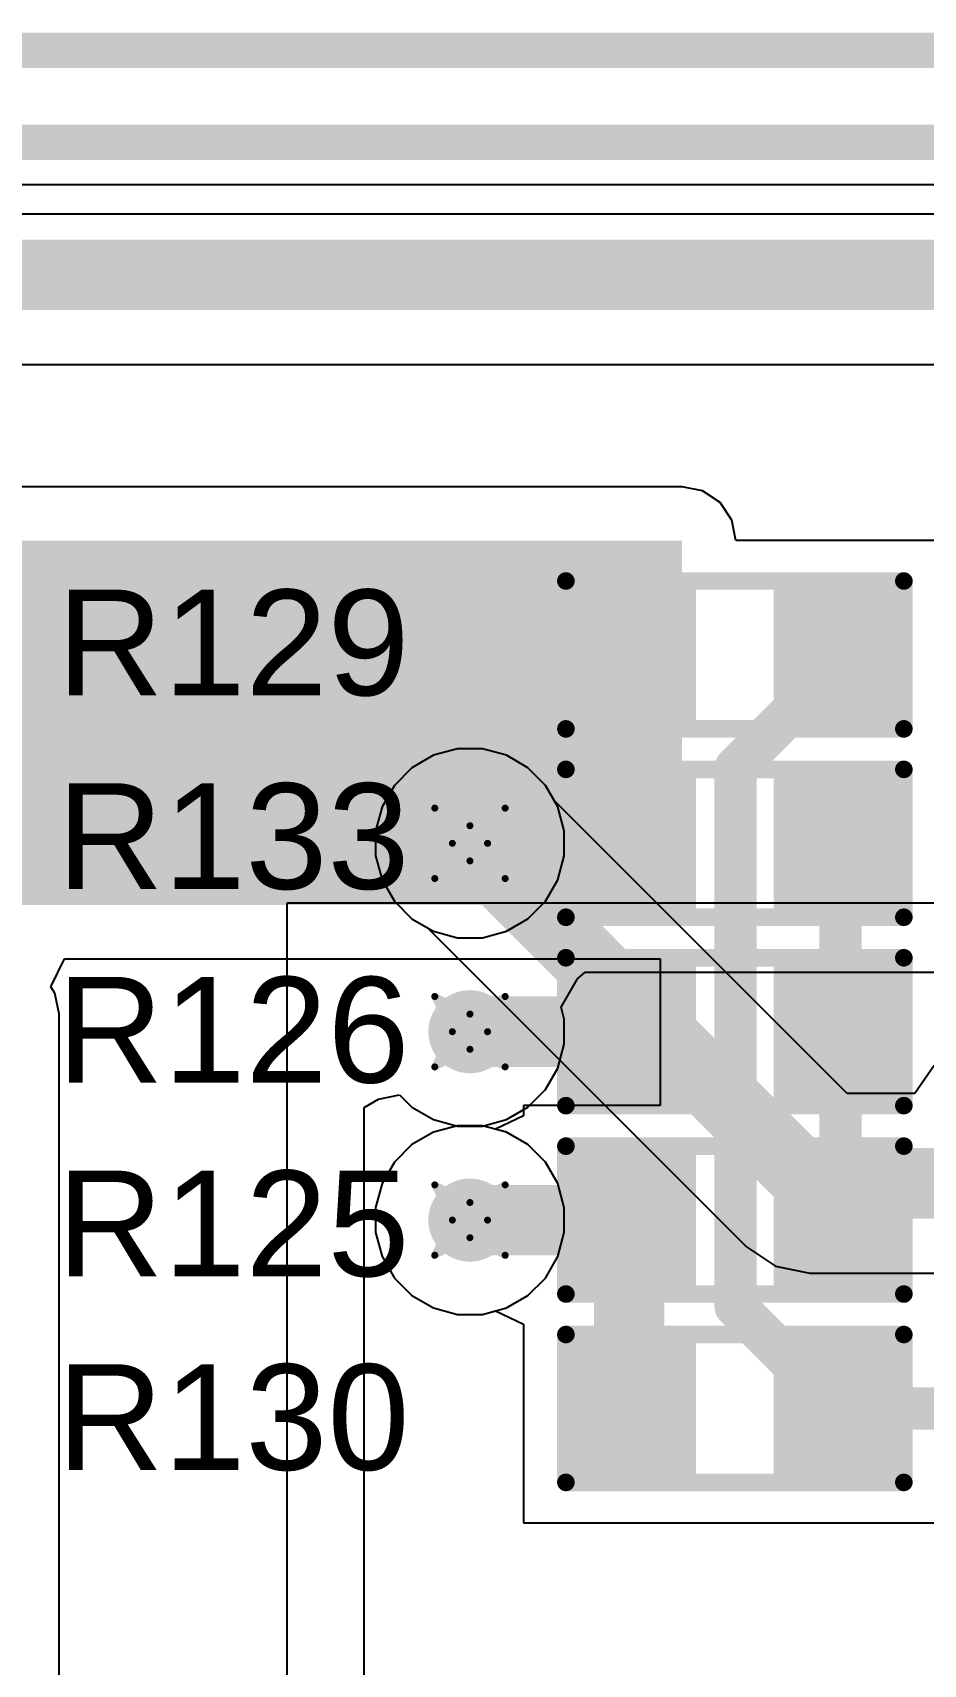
# Model space of a CAD drawing. Header units: inches. Extents: x -36 to 349, y -11 to 240.
# Drawn here: x 86.8 to 93.22, y 35.01 to 46.78 of the extents above; entities that cross this region are included whole.
import ezdxf

# ---------------------------------------------------------------- set-up
doc = ezdxf.new("R2010")
doc.units = ezdxf.units.IN
for name, color, linetype in [('Bottom Layer', 5, 'Continuous'), ('Drill Drawing', 1, 'Continuous'), ('Layer 1', 16, 'Continuous'), ('Layer 2', 76, 'Continuous'), ('Top Layer', 1, 'Continuous'), ('Top Overlay', 2, 'Continuous'), ('Top Paste', 8, 'Continuous'), ('Top Solder', 216, 'Continuous'), ('Via Holes', 16, 'Continuous')]:
    doc.layers.add(name, color=color, linetype=linetype)
doc.styles.add('Arial', font='', dxfattribs={"height": 0.2})
doc.styles.get('Arial').set_extended_font_data('Arial')

# ---------------------------------------------------------------- blocks, each defined once
blk = doc.blocks.new('R___0603_24')
at = {"layer": 'Top Layer'}
for points in [[(-0.381, 0.4445), (-0.381, -0.4445), (-1.143, -0.4445), (-1.143, 0.4445)], [(1.143, 0.4445), (1.143, -0.4445), (0.381, -0.4445), (0.381, 0.4445)]]:
    blk.add_hatch(color=1, dxfattribs=at).paths.add_polyline_path(points)
at = {"layer": 'Top Paste'}
for points in [[(-0.381, 0.4445), (-0.381, -0.4445), (-1.143, -0.4445), (-1.143, 0.4445)], [(1.143, 0.4445), (1.143, -0.4445), (0.381, -0.4445), (0.381, 0.4445)]]:
    blk.add_hatch(color=8, dxfattribs=at).paths.add_polyline_path(points)
at = {"layer": 'Top Solder'}
for points in [[(-0.2794, 0.5461), (-0.2794, -0.5461), (-1.2446, -0.5461), (-1.2446, 0.5461)], [(1.2446, 0.5461), (1.2446, -0.5461), (0.2794, -0.5461), (0.2794, 0.5461)]]:
    blk.add_hatch(color=216, dxfattribs=at).paths.add_polyline_path(points)
at = {"layer": 'Top Overlay'}
for points in [[(1.2192, 0.5334, 0.127, 0.127, 0), (-1.2192, 0.5334, 0.127, 0.127, 0)], [(-1.2192, 0.5334, 0.127, 0.127, 0), (-1.2192, -0.5334, 0.127, 0.127, 0)], [(1.2192, 0.5334, 0.127, 0.127, 0), (1.2192, -0.5334, 0.127, 0.127, 0)], [(1.2192, -0.5334, 0.127, 0.127, 0), (-1.2192, -0.5334, 0.127, 0.127, 0)]]:
    blk.add_lwpolyline(points, format="xyseb", dxfattribs=at)
for points in [[(-1.25095, 0.5334, 0.0635, 0.0635, 1), (-1.18745, 0.5334, 0.0635, 0.0635, 1)], [(-1.25095, 0.5334, 0.0635, 0.0635, 1), (-1.18745, 0.5334, 0.0635, 0.0635, 1)], [(1.18745, 0.5334, 0.0635, 0.0635, 1), (1.25095, 0.5334, 0.0635, 0.0635, 1)], [(1.18745, 0.5334, 0.0635, 0.0635, 1), (1.25095, 0.5334, 0.0635, 0.0635, 1)], [(-1.25095, -0.5334, 0.0635, 0.0635, 1), (-1.18745, -0.5334, 0.0635, 0.0635, 1)], [(-1.25095, -0.5334, 0.0635, 0.0635, 1), (-1.18745, -0.5334, 0.0635, 0.0635, 1)], [(1.18745, -0.5334, 0.0635, 0.0635, 1), (1.25095, -0.5334, 0.0635, 0.0635, 1)], [(1.18745, -0.5334, 0.0635, 0.0635, 1), (1.25095, -0.5334, 0.0635, 0.0635, 1)]]:
    blk.add_lwpolyline(points, format="xyseb", close=True, dxfattribs=at)
blk = doc.blocks.new('R___0603_25')
at = {"layer": 'Top Layer'}
for points in [[(-0.381, 0.4445), (-0.381, -0.4445), (-1.143, -0.4445), (-1.143, 0.4445)], [(1.143, 0.4445), (1.143, -0.4445), (0.381, -0.4445), (0.381, 0.4445)]]:
    blk.add_hatch(color=1, dxfattribs=at).paths.add_polyline_path(points)
at = {"layer": 'Top Paste'}
for points in [[(-0.381, 0.4445), (-0.381, -0.4445), (-1.143, -0.4445), (-1.143, 0.4445)], [(1.143, 0.4445), (1.143, -0.4445), (0.381, -0.4445), (0.381, 0.4445)]]:
    blk.add_hatch(color=8, dxfattribs=at).paths.add_polyline_path(points)
at = {"layer": 'Top Solder'}
for points in [[(-0.2794, 0.5461), (-0.2794, -0.5461), (-1.2446, -0.5461), (-1.2446, 0.5461)], [(1.2446, 0.5461), (1.2446, -0.5461), (0.2794, -0.5461), (0.2794, 0.5461)]]:
    blk.add_hatch(color=216, dxfattribs=at).paths.add_polyline_path(points)
at = {"layer": 'Top Overlay'}
for points in [[(-1.2192, 0.5334, 0.127, 0.127, 0), (1.2192, 0.5334, 0.127, 0.127, 0)], [(-1.2192, -0.5334, 0.127, 0.127, 0), (-1.2192, 0.5334, 0.127, 0.127, 0)], [(1.2192, -0.5334, 0.127, 0.127, 0), (1.2192, 0.5334, 0.127, 0.127, 0)], [(-1.2192, -0.5334, 0.127, 0.127, 0), (1.2192, -0.5334, 0.127, 0.127, 0)]]:
    blk.add_lwpolyline(points, format="xyseb", dxfattribs=at)
for points in [[(-1.25095, 0.5334, 0.0635, 0.0635, 1), (-1.18745, 0.5334, 0.0635, 0.0635, 1)], [(-1.25095, 0.5334, 0.0635, 0.0635, 1), (-1.18745, 0.5334, 0.0635, 0.0635, 1)], [(1.18745, 0.5334, 0.0635, 0.0635, 1), (1.25095, 0.5334, 0.0635, 0.0635, 1)], [(1.18745, 0.5334, 0.0635, 0.0635, 1), (1.25095, 0.5334, 0.0635, 0.0635, 1)], [(-1.25095, -0.5334, 0.0635, 0.0635, 1), (-1.18745, -0.5334, 0.0635, 0.0635, 1)], [(-1.25095, -0.5334, 0.0635, 0.0635, 1), (-1.18745, -0.5334, 0.0635, 0.0635, 1)], [(1.18745, -0.5334, 0.0635, 0.0635, 1), (1.25095, -0.5334, 0.0635, 0.0635, 1)], [(1.18745, -0.5334, 0.0635, 0.0635, 1), (1.25095, -0.5334, 0.0635, 0.0635, 1)]]:
    blk.add_lwpolyline(points, format="xyseb", close=True, dxfattribs=at)
blk = doc.blocks.new('R___0603_26')
at = {"layer": 'Top Layer'}
for points in [[(-0.381, 0.4445), (-0.381, -0.4445), (-1.143, -0.4445), (-1.143, 0.4445)], [(1.143, 0.4445), (1.143, -0.4445), (0.381, -0.4445), (0.381, 0.4445)]]:
    blk.add_hatch(color=1, dxfattribs=at).paths.add_polyline_path(points)
at = {"layer": 'Top Paste'}
for points in [[(-0.381, 0.4445), (-0.381, -0.4445), (-1.143, -0.4445), (-1.143, 0.4445)], [(1.143, 0.4445), (1.143, -0.4445), (0.381, -0.4445), (0.381, 0.4445)]]:
    blk.add_hatch(color=8, dxfattribs=at).paths.add_polyline_path(points)
at = {"layer": 'Top Solder'}
for points in [[(-0.2794, 0.5461), (-0.2794, -0.5461), (-1.2446, -0.5461), (-1.2446, 0.5461)], [(1.2446, 0.5461), (1.2446, -0.5461), (0.2794, -0.5461), (0.2794, 0.5461)]]:
    blk.add_hatch(color=216, dxfattribs=at).paths.add_polyline_path(points)
at = {"layer": 'Top Overlay'}
for points in [[(-1.2192, 0.5334, 0.127, 0.127, 0), (1.2192, 0.5334, 0.127, 0.127, 0)], [(-1.2192, -0.5334, 0.127, 0.127, 0), (-1.2192, 0.5334, 0.127, 0.127, 0)], [(1.2192, -0.5334, 0.127, 0.127, 0), (1.2192, 0.5334, 0.127, 0.127, 0)], [(-1.2192, -0.5334, 0.127, 0.127, 0), (1.2192, -0.5334, 0.127, 0.127, 0)]]:
    blk.add_lwpolyline(points, format="xyseb", dxfattribs=at)
for points in [[(-1.25095, 0.5334, 0.0635, 0.0635, 1), (-1.18745, 0.5334, 0.0635, 0.0635, 1)], [(-1.25095, 0.5334, 0.0635, 0.0635, 1), (-1.18745, 0.5334, 0.0635, 0.0635, 1)], [(1.18745, 0.5334, 0.0635, 0.0635, 1), (1.25095, 0.5334, 0.0635, 0.0635, 1)], [(1.18745, 0.5334, 0.0635, 0.0635, 1), (1.25095, 0.5334, 0.0635, 0.0635, 1)], [(-1.25095, -0.5334, 0.0635, 0.0635, 1), (-1.18745, -0.5334, 0.0635, 0.0635, 1)], [(-1.25095, -0.5334, 0.0635, 0.0635, 1), (-1.18745, -0.5334, 0.0635, 0.0635, 1)], [(1.18745, -0.5334, 0.0635, 0.0635, 1), (1.25095, -0.5334, 0.0635, 0.0635, 1)], [(1.18745, -0.5334, 0.0635, 0.0635, 1), (1.25095, -0.5334, 0.0635, 0.0635, 1)]]:
    blk.add_lwpolyline(points, format="xyseb", close=True, dxfattribs=at)
blk = doc.blocks.new('R___0603_29')
at = {"layer": 'Top Layer'}
for points in [[(-0.381, 0.4445), (-0.381, -0.4445), (-1.143, -0.4445), (-1.143, 0.4445)], [(1.143, 0.4445), (1.143, -0.4445), (0.381, -0.4445), (0.381, 0.4445)]]:
    blk.add_hatch(color=1, dxfattribs=at).paths.add_polyline_path(points)
at = {"layer": 'Top Paste'}
for points in [[(-0.381, 0.4445), (-0.381, -0.4445), (-1.143, -0.4445), (-1.143, 0.4445)], [(1.143, 0.4445), (1.143, -0.4445), (0.381, -0.4445), (0.381, 0.4445)]]:
    blk.add_hatch(color=8, dxfattribs=at).paths.add_polyline_path(points)
at = {"layer": 'Top Solder'}
for points in [[(-0.2794, 0.5461), (-0.2794, -0.5461), (-1.2446, -0.5461), (-1.2446, 0.5461)], [(1.2446, 0.5461), (1.2446, -0.5461), (0.2794, -0.5461), (0.2794, 0.5461)]]:
    blk.add_hatch(color=216, dxfattribs=at).paths.add_polyline_path(points)
at = {"layer": 'Top Overlay'}
for points in [[(-1.2192, 0.5334, 0.127, 0.127, 0), (1.2192, 0.5334, 0.127, 0.127, 0)], [(-1.2192, -0.5334, 0.127, 0.127, 0), (-1.2192, 0.5334, 0.127, 0.127, 0)], [(1.2192, -0.5334, 0.127, 0.127, 0), (1.2192, 0.5334, 0.127, 0.127, 0)], [(-1.2192, -0.5334, 0.127, 0.127, 0), (1.2192, -0.5334, 0.127, 0.127, 0)]]:
    blk.add_lwpolyline(points, format="xyseb", dxfattribs=at)
for points in [[(-1.25095, 0.5334, 0.0635, 0.0635, 1), (-1.18745, 0.5334, 0.0635, 0.0635, 1)], [(-1.25095, 0.5334, 0.0635, 0.0635, 1), (-1.18745, 0.5334, 0.0635, 0.0635, 1)], [(1.18745, 0.5334, 0.0635, 0.0635, 1), (1.25095, 0.5334, 0.0635, 0.0635, 1)], [(1.18745, 0.5334, 0.0635, 0.0635, 1), (1.25095, 0.5334, 0.0635, 0.0635, 1)], [(-1.25095, -0.5334, 0.0635, 0.0635, 1), (-1.18745, -0.5334, 0.0635, 0.0635, 1)], [(-1.25095, -0.5334, 0.0635, 0.0635, 1), (-1.18745, -0.5334, 0.0635, 0.0635, 1)], [(1.18745, -0.5334, 0.0635, 0.0635, 1), (1.25095, -0.5334, 0.0635, 0.0635, 1)], [(1.18745, -0.5334, 0.0635, 0.0635, 1), (1.25095, -0.5334, 0.0635, 0.0635, 1)]]:
    blk.add_lwpolyline(points, format="xyseb", close=True, dxfattribs=at)
blk = doc.blocks.new('R___0603_30')
at = {"layer": 'Top Layer'}
for points in [[(-0.381, 0.4445), (-0.381, -0.4445), (-1.143, -0.4445), (-1.143, 0.4445)], [(1.143, 0.4445), (1.143, -0.4445), (0.381, -0.4445), (0.381, 0.4445)]]:
    blk.add_hatch(color=1, dxfattribs=at).paths.add_polyline_path(points)
at = {"layer": 'Top Paste'}
for points in [[(-0.381, 0.4445), (-0.381, -0.4445), (-1.143, -0.4445), (-1.143, 0.4445)], [(1.143, 0.4445), (1.143, -0.4445), (0.381, -0.4445), (0.381, 0.4445)]]:
    blk.add_hatch(color=8, dxfattribs=at).paths.add_polyline_path(points)
at = {"layer": 'Top Solder'}
for points in [[(-0.2794, 0.5461), (-0.2794, -0.5461), (-1.2446, -0.5461), (-1.2446, 0.5461)], [(1.2446, 0.5461), (1.2446, -0.5461), (0.2794, -0.5461), (0.2794, 0.5461)]]:
    blk.add_hatch(color=216, dxfattribs=at).paths.add_polyline_path(points)
at = {"layer": 'Top Overlay'}
for points in [[(1.2192, 0.5334, 0.127, 0.127, 0), (-1.2192, 0.5334, 0.127, 0.127, 0)], [(-1.2192, 0.5334, 0.127, 0.127, 0), (-1.2192, -0.5334, 0.127, 0.127, 0)], [(1.2192, 0.5334, 0.127, 0.127, 0), (1.2192, -0.5334, 0.127, 0.127, 0)], [(1.2192, -0.5334, 0.127, 0.127, 0), (-1.2192, -0.5334, 0.127, 0.127, 0)]]:
    blk.add_lwpolyline(points, format="xyseb", dxfattribs=at)
for points in [[(-1.25095, 0.5334, 0.0635, 0.0635, 1), (-1.18745, 0.5334, 0.0635, 0.0635, 1)], [(-1.25095, 0.5334, 0.0635, 0.0635, 1), (-1.18745, 0.5334, 0.0635, 0.0635, 1)], [(1.18745, 0.5334, 0.0635, 0.0635, 1), (1.25095, 0.5334, 0.0635, 0.0635, 1)], [(1.18745, 0.5334, 0.0635, 0.0635, 1), (1.25095, 0.5334, 0.0635, 0.0635, 1)], [(-1.25095, -0.5334, 0.0635, 0.0635, 1), (-1.18745, -0.5334, 0.0635, 0.0635, 1)], [(-1.25095, -0.5334, 0.0635, 0.0635, 1), (-1.18745, -0.5334, 0.0635, 0.0635, 1)], [(1.18745, -0.5334, 0.0635, 0.0635, 1), (1.25095, -0.5334, 0.0635, 0.0635, 1)], [(1.18745, -0.5334, 0.0635, 0.0635, 1), (1.25095, -0.5334, 0.0635, 0.0635, 1)]]:
    blk.add_lwpolyline(points, format="xyseb", close=True, dxfattribs=at)

msp = doc.modelspace()

# ---------------------------------------------------------------- hatches: boundary and pattern name
at = {"layer": 'Bottom Layer'}
h = msp.add_hatch(color=5, dxfattribs=at)
edge = h.paths.add_edge_path()
edge.add_arc((89.95, 40.932), 0.3, 0, 360)
h = msp.add_hatch(color=5, dxfattribs=at)
edge = h.paths.add_edge_path()
edge.add_arc((89.95, 39.573), 0.3, 0, 360)
h = msp.add_hatch(color=5, dxfattribs=at)
edge = h.paths.add_edge_path()
edge.add_arc((89.95, 38.214), 0.3, 0, 360)
at = {"layer": 'Layer 1'}
h = msp.add_hatch(color=16, dxfattribs=at)
edge = h.paths.add_edge_path()
edge.add_arc((89.95, 40.932), 0.3, 0, 360)
h = msp.add_hatch(color=16, dxfattribs=at)
edge = h.paths.add_edge_path()
edge.add_arc((89.95, 39.573), 0.3, 0, 360)
h = msp.add_hatch(color=16, dxfattribs=at)
edge = h.paths.add_edge_path()
edge.add_arc((89.95, 38.214), 0.3, 0, 360)
at = {"layer": 'Layer 2'}
h = msp.add_hatch(color=76, dxfattribs=at)
edge = h.paths.add_edge_path()
edge.add_arc((89.95, 40.932), 0.3, 0, 360)
h = msp.add_hatch(color=76, dxfattribs=at)
edge = h.paths.add_edge_path()
edge.add_arc((89.95, 39.573), 0.3, 0, 360)
h = msp.add_hatch(color=76, dxfattribs=at)
edge = h.paths.add_edge_path()
edge.add_arc((89.95, 38.214), 0.3, 0, 360)
at = {"layer": 'Top Layer'}
msp.add_hatch(color=1, dxfattribs=at).paths.add_polyline_path([(72.602, 40.488), (91.481, 40.488), (91.481, 43.116), (72.602, 43.116)])
h = msp.add_hatch(color=1, dxfattribs=at)
edge = h.paths.add_edge_path()
edge.add_arc((89.95, 40.932), 0.3, 0, 360)
h = msp.add_hatch(color=1, dxfattribs=at)
edge = h.paths.add_edge_path()
edge.add_arc((89.95, 39.573), 0.3, 0, 360)
h = msp.add_hatch(color=1, dxfattribs=at)
edge = h.paths.add_edge_path()
edge.add_arc((89.95, 38.214), 0.3, 0, 360)
at = {"layer": 'Via Holes'}
h = msp.add_hatch(color=7, dxfattribs=at)
edge = h.paths.add_edge_path()
edge.add_arc((89.95, 40.932), 0.15, 0, 360)
h = msp.add_hatch(color=7, dxfattribs=at)
edge = h.paths.add_edge_path()
edge.add_arc((89.95, 39.573), 0.15, 0, 360)
h = msp.add_hatch(color=7, dxfattribs=at)
edge = h.paths.add_edge_path()
edge.add_arc((89.95, 38.214), 0.15, 0, 360)

# ---------------------------------------------------------------- linework, layer by layer
at = {"layer": 'Bottom Layer'}
for p, q in [((61.431, 45.472), (96.561, 45.472)), ((89.688, 41.567), (89.532, 41.477)), ((89.861, 41.613), (89.688, 41.567)), ((90.04, 41.613), (89.861, 41.613)), ((90.213, 41.567), (90.04, 41.613)), ((90.369, 41.477), (90.213, 41.567)), ((89.532, 41.477), (89.405, 41.35)), ((90.495, 41.35), (90.369, 41.477)), ((89.405, 41.35), (89.316, 41.195)), ((90.56, 41.238), (90.495, 41.35)), ((92.671, 39.127), (90.56, 41.238)), ((89.316, 41.195), (89.269, 41.022)), ((89.269, 41.022), (89.269, 40.842)), ((89.269, 40.842), (89.316, 40.669)), ((89.316, 40.669), (89.405, 40.514)), ((89.405, 40.514), (89.532, 40.387)), ((89.532, 40.387), (89.645, 40.322)), ((89.645, 40.322), (91.945, 38.021)), ((93.299, 39.33), (93.161, 39.127)), ((93.161, 39.127), (92.671, 39.127)), ((89.688, 38.849), (89.532, 38.759)), ((89.861, 38.895), (89.688, 38.849)), ((90.04, 38.895), (89.861, 38.895)), ((90.213, 38.849), (90.04, 38.895)), ((90.369, 38.759), (90.213, 38.849)), ((89.532, 38.759), (89.405, 38.632)), ((90.495, 38.632), (90.369, 38.759)), ((89.405, 38.632), (89.316, 38.477)), ((90.585, 38.477), (90.495, 38.632)), ((89.316, 38.477), (89.269, 38.304)), ((90.631, 38.304), (90.585, 38.477)), ((89.269, 38.304), (89.269, 38.125)), ((90.631, 38.125), (90.631, 38.304)), ((89.269, 38.125), (89.316, 37.951)), ((90.585, 37.951), (90.631, 38.125)), ((89.316, 37.951), (89.405, 37.796)), ((90.495, 37.796), (90.585, 37.951)), ((91.945, 38.021), (92.156, 37.881)), ((89.405, 37.796), (89.532, 37.669)), ((90.369, 37.669), (90.495, 37.796)), ((92.156, 37.881), (92.403, 37.832)), ((92.403, 37.832), (97.99, 37.832)), ((89.532, 37.669), (89.688, 37.58)), ((90.213, 37.58), (90.369, 37.669)), ((89.688, 37.58), (89.861, 37.533)), ((90.04, 37.533), (90.213, 37.58)), ((89.861, 37.533), (90.04, 37.533))]:
    msp.add_line(p, q, dxfattribs=at)
for points in [[(33.121, 46.653, 0.254, 0.254, 0), (153.177, 46.653, 0.254, 0.254, 0)], [(32.81, 45.989, 0.254, 0.254, 0), (152.717, 45.989, 0.254, 0.254, 0)], [(89.95, 40.932, 0.508, 0.508, 0), (92.403, 38.479, 0.508, 0.508, 0)], [(92.403, 38.479, 0.508, 0.508, 0), (98.205, 38.479, 0.508, 0.508, 0)]]:
    msp.add_lwpolyline(points, format="xyseb", dxfattribs=at)
for points in [[(89.823, 40.932, 0.254, 0.254, 1), (90.077, 40.932, 0.254, 0.254, 1)], [(92.276, 38.479, 0.254, 0.254, 1), (92.53, 38.479, 0.254, 0.254, 1)], [(92.276, 38.479, 0.254, 0.254, 1), (92.53, 38.479, 0.254, 0.254, 1)]]:
    msp.add_lwpolyline(points, format="xyseb", close=True, dxfattribs=at)
at = {"layer": 'Drill Drawing'}
for points in [[(89.696, 41.186, 0.0508, 0.0508, 0), (89.95, 41.059, 0.0508, 0.0508, 0)], [(89.696, 41.186, 0.0508, 0.0508, 0), (89.823, 40.932, 0.0508, 0.0508, 0)], [(89.95, 41.059, 0.0508, 0.0508, 0), (90.204, 41.186, 0.0508, 0.0508, 0)], [(90.077, 40.932, 0.0508, 0.0508, 0), (90.204, 41.186, 0.0508, 0.0508, 0)], [(89.696, 40.678, 0.0508, 0.0508, 0), (89.823, 40.932, 0.0508, 0.0508, 0)], [(90.077, 40.932, 0.0508, 0.0508, 0), (90.204, 40.678, 0.0508, 0.0508, 0)], [(89.696, 40.678, 0.0508, 0.0508, 0), (89.95, 40.805, 0.0508, 0.0508, 0)], [(89.95, 40.805, 0.0508, 0.0508, 0), (90.204, 40.678, 0.0508, 0.0508, 0)], [(89.696, 39.827, 0.0508, 0.0508, 0), (89.95, 39.7, 0.0508, 0.0508, 0)], [(89.696, 39.827, 0.0508, 0.0508, 0), (89.823, 39.573, 0.0508, 0.0508, 0)], [(89.95, 39.7, 0.0508, 0.0508, 0), (90.204, 39.827, 0.0508, 0.0508, 0)], [(90.077, 39.573, 0.0508, 0.0508, 0), (90.204, 39.827, 0.0508, 0.0508, 0)], [(89.696, 39.319, 0.0508, 0.0508, 0), (89.823, 39.573, 0.0508, 0.0508, 0)], [(90.077, 39.573, 0.0508, 0.0508, 0), (90.204, 39.319, 0.0508, 0.0508, 0)], [(89.696, 39.319, 0.0508, 0.0508, 0), (89.95, 39.446, 0.0508, 0.0508, 0)], [(89.95, 39.446, 0.0508, 0.0508, 0), (90.204, 39.319, 0.0508, 0.0508, 0)], [(89.696, 38.468, 0.0508, 0.0508, 0), (89.95, 38.341, 0.0508, 0.0508, 0)], [(89.696, 38.468, 0.0508, 0.0508, 0), (89.823, 38.214, 0.0508, 0.0508, 0)], [(89.95, 38.341, 0.0508, 0.0508, 0), (90.204, 38.468, 0.0508, 0.0508, 0)], [(90.077, 38.214, 0.0508, 0.0508, 0), (90.204, 38.468, 0.0508, 0.0508, 0)], [(89.696, 37.96, 0.0508, 0.0508, 0), (89.823, 38.214, 0.0508, 0.0508, 0)], [(90.077, 38.214, 0.0508, 0.0508, 0), (90.204, 37.96, 0.0508, 0.0508, 0)], [(89.696, 37.96, 0.0508, 0.0508, 0), (89.95, 38.087, 0.0508, 0.0508, 0)], [(89.95, 38.087, 0.0508, 0.0508, 0), (90.204, 37.96, 0.0508, 0.0508, 0)]]:
    msp.add_lwpolyline(points, format="xyseb", dxfattribs=at)
for points in [[(89.684, 41.186, 0.0254, 0.0254, 1), (89.709, 41.186, 0.0254, 0.0254, 1)], [(89.684, 41.186, 0.0254, 0.0254, 1), (89.709, 41.186, 0.0254, 0.0254, 1)], [(90.192, 41.186, 0.0254, 0.0254, 1), (90.217, 41.186, 0.0254, 0.0254, 1)], [(90.192, 41.186, 0.0254, 0.0254, 1), (90.217, 41.186, 0.0254, 0.0254, 1)], [(89.938, 41.059, 0.0254, 0.0254, 1), (89.963, 41.059, 0.0254, 0.0254, 1)], [(89.938, 41.059, 0.0254, 0.0254, 1), (89.963, 41.059, 0.0254, 0.0254, 1)], [(89.811, 40.932, 0.0254, 0.0254, 1), (89.836, 40.932, 0.0254, 0.0254, 1)], [(89.811, 40.932, 0.0254, 0.0254, 1), (89.836, 40.932, 0.0254, 0.0254, 1)], [(90.065, 40.932, 0.0254, 0.0254, 1), (90.09, 40.932, 0.0254, 0.0254, 1)], [(90.065, 40.932, 0.0254, 0.0254, 1), (90.09, 40.932, 0.0254, 0.0254, 1)], [(89.938, 40.805, 0.0254, 0.0254, 1), (89.963, 40.805, 0.0254, 0.0254, 1)], [(89.938, 40.805, 0.0254, 0.0254, 1), (89.963, 40.805, 0.0254, 0.0254, 1)], [(89.684, 40.678, 0.0254, 0.0254, 1), (89.709, 40.678, 0.0254, 0.0254, 1)], [(89.684, 40.678, 0.0254, 0.0254, 1), (89.709, 40.678, 0.0254, 0.0254, 1)], [(90.192, 40.678, 0.0254, 0.0254, 1), (90.217, 40.678, 0.0254, 0.0254, 1)], [(90.192, 40.678, 0.0254, 0.0254, 1), (90.217, 40.678, 0.0254, 0.0254, 1)], [(89.684, 39.827, 0.0254, 0.0254, 1), (89.709, 39.827, 0.0254, 0.0254, 1)], [(89.684, 39.827, 0.0254, 0.0254, 1), (89.709, 39.827, 0.0254, 0.0254, 1)], [(90.192, 39.827, 0.0254, 0.0254, 1), (90.217, 39.827, 0.0254, 0.0254, 1)], [(90.192, 39.827, 0.0254, 0.0254, 1), (90.217, 39.827, 0.0254, 0.0254, 1)], [(89.938, 39.7, 0.0254, 0.0254, 1), (89.963, 39.7, 0.0254, 0.0254, 1)], [(89.938, 39.7, 0.0254, 0.0254, 1), (89.963, 39.7, 0.0254, 0.0254, 1)], [(89.811, 39.573, 0.0254, 0.0254, 1), (89.836, 39.573, 0.0254, 0.0254, 1)], [(89.811, 39.573, 0.0254, 0.0254, 1), (89.836, 39.573, 0.0254, 0.0254, 1)], [(90.065, 39.573, 0.0254, 0.0254, 1), (90.09, 39.573, 0.0254, 0.0254, 1)], [(90.065, 39.573, 0.0254, 0.0254, 1), (90.09, 39.573, 0.0254, 0.0254, 1)], [(89.938, 39.446, 0.0254, 0.0254, 1), (89.963, 39.446, 0.0254, 0.0254, 1)], [(89.938, 39.446, 0.0254, 0.0254, 1), (89.963, 39.446, 0.0254, 0.0254, 1)], [(89.684, 39.319, 0.0254, 0.0254, 1), (89.709, 39.319, 0.0254, 0.0254, 1)], [(89.684, 39.319, 0.0254, 0.0254, 1), (89.709, 39.319, 0.0254, 0.0254, 1)], [(90.192, 39.319, 0.0254, 0.0254, 1), (90.217, 39.319, 0.0254, 0.0254, 1)], [(90.192, 39.319, 0.0254, 0.0254, 1), (90.217, 39.319, 0.0254, 0.0254, 1)], [(89.684, 38.468, 0.0254, 0.0254, 1), (89.709, 38.468, 0.0254, 0.0254, 1)], [(89.684, 38.468, 0.0254, 0.0254, 1), (89.709, 38.468, 0.0254, 0.0254, 1)], [(90.192, 38.468, 0.0254, 0.0254, 1), (90.217, 38.468, 0.0254, 0.0254, 1)], [(90.192, 38.468, 0.0254, 0.0254, 1), (90.217, 38.468, 0.0254, 0.0254, 1)], [(89.938, 38.341, 0.0254, 0.0254, 1), (89.963, 38.341, 0.0254, 0.0254, 1)], [(89.938, 38.341, 0.0254, 0.0254, 1), (89.963, 38.341, 0.0254, 0.0254, 1)], [(89.811, 38.214, 0.0254, 0.0254, 1), (89.836, 38.214, 0.0254, 0.0254, 1)], [(89.811, 38.214, 0.0254, 0.0254, 1), (89.836, 38.214, 0.0254, 0.0254, 1)], [(90.065, 38.214, 0.0254, 0.0254, 1), (90.09, 38.214, 0.0254, 0.0254, 1)], [(90.065, 38.214, 0.0254, 0.0254, 1), (90.09, 38.214, 0.0254, 0.0254, 1)], [(89.938, 38.087, 0.0254, 0.0254, 1), (89.963, 38.087, 0.0254, 0.0254, 1)], [(89.938, 38.087, 0.0254, 0.0254, 1), (89.963, 38.087, 0.0254, 0.0254, 1)], [(89.684, 37.96, 0.0254, 0.0254, 1), (89.709, 37.96, 0.0254, 0.0254, 1)], [(89.684, 37.96, 0.0254, 0.0254, 1), (89.709, 37.96, 0.0254, 0.0254, 1)], [(90.192, 37.96, 0.0254, 0.0254, 1), (90.217, 37.96, 0.0254, 0.0254, 1)], [(90.192, 37.96, 0.0254, 0.0254, 1), (90.217, 37.96, 0.0254, 0.0254, 1)]]:
    msp.add_lwpolyline(points, format="xyseb", close=True, dxfattribs=at)
at = {"layer": 'Layer 1'}
for p, q in [((89.688, 41.567), (89.532, 41.477)), ((89.861, 41.613), (89.688, 41.567)), ((90.04, 41.613), (89.861, 41.613)), ((90.213, 41.567), (90.04, 41.613)), ((90.369, 41.477), (90.213, 41.567)), ((89.532, 41.477), (89.405, 41.35)), ((90.495, 41.35), (90.369, 41.477)), ((89.405, 41.35), (89.316, 41.195)), ((90.585, 41.195), (90.495, 41.35)), ((89.316, 41.195), (89.269, 41.022)), ((90.631, 41.022), (90.585, 41.195)), ((89.269, 41.022), (89.269, 40.842)), ((90.631, 40.842), (90.631, 41.022)), ((89.269, 40.842), (89.316, 40.669)), ((90.585, 40.669), (90.631, 40.842)), ((89.316, 40.669), (89.405, 40.514)), ((90.495, 40.514), (90.585, 40.669)), ((89.405, 40.514), (89.532, 40.387)), ((90.369, 40.387), (90.495, 40.514)), ((89.532, 40.387), (89.688, 40.298)), ((90.213, 40.298), (90.369, 40.387)), ((89.688, 40.298), (89.861, 40.251)), ((90.04, 40.251), (90.213, 40.298)), ((89.861, 40.251), (90.04, 40.251)), ((89.688, 38.849), (89.532, 38.759)), ((89.861, 38.895), (89.688, 38.849)), ((90.04, 38.895), (89.861, 38.895)), ((90.213, 38.849), (90.04, 38.895)), ((90.369, 38.759), (90.213, 38.849)), ((89.532, 38.759), (89.405, 38.632)), ((90.495, 38.632), (90.369, 38.759)), ((89.405, 38.632), (89.316, 38.477)), ((90.585, 38.477), (90.495, 38.632)), ((89.316, 38.477), (89.269, 38.304)), ((90.631, 38.304), (90.585, 38.477)), ((89.269, 38.304), (89.269, 38.125)), ((90.631, 38.125), (90.631, 38.304)), ((89.269, 38.125), (89.316, 37.951)), ((90.585, 37.951), (90.631, 38.125)), ((89.316, 37.951), (89.405, 37.796)), ((90.495, 37.796), (90.585, 37.951)), ((89.405, 37.796), (89.532, 37.669)), ((90.369, 37.669), (90.495, 37.796)), ((89.532, 37.669), (89.688, 37.58)), ((90.213, 37.58), (90.369, 37.669)), ((89.688, 37.58), (89.861, 37.533)), ((90.04, 37.533), (90.213, 37.58)), ((89.861, 37.533), (90.04, 37.533))]:
    msp.add_line(p, q, dxfattribs=at)
at = {"layer": 'Layer 2'}
for p, q in [((94.411, 40.501), (88.63, 40.501)), ((88.63, 40.501), (88.63, 34.29)), ((90.608, 39.749), (90.726, 39.955)), ((90.726, 39.955), (90.782, 40.003)), ((90.782, 40.003), (94.319, 40.003)), ((90.631, 39.663), (90.608, 39.749)), ((90.631, 39.484), (90.631, 39.663)), ((90.585, 39.31), (90.631, 39.484)), ((90.495, 39.155), (90.585, 39.31)), ((89.188, 39.026), (89.291, 39.087)), ((89.291, 39.087), (89.442, 39.118)), ((89.442, 39.118), (89.532, 39.028)), ((90.369, 39.028), (90.495, 39.155)), ((89.188, 33.585), (89.188, 39.026)), ((89.532, 39.028), (89.688, 38.939)), ((90.213, 38.939), (90.369, 39.028)), ((89.688, 38.939), (89.861, 38.892)), ((89.861, 38.892), (90.04, 38.892)), ((90.04, 38.892), (90.213, 38.939))]:
    msp.add_line(p, q, dxfattribs=at)
at = {"layer": 'Top Layer'}
for p, q in [((94.238, 45.682), (60.824, 45.682)), ((60.942, 44.387), (94.238, 44.387)), ((91.481, 43.504), (55.926, 43.504)), ((91.629, 43.474), (91.481, 43.504)), ((91.755, 43.39), (91.629, 43.474)), ((91.84, 43.264), (91.755, 43.39)), ((91.869, 43.116), (91.84, 43.264)), ((93.386, 43.116), (91.869, 43.116)), ((86.926, 39.896), (87.026, 40.099)), ((87.026, 40.099), (91.323, 40.099)), ((91.323, 40.099), (91.323, 39.04)), ((86.956, 39.85), (86.926, 39.896)), ((86.986, 39.702), (86.956, 39.85)), ((86.986, 20.683), (86.986, 39.702)), ((90.338, 38.966), (90.135, 38.87)), ((91.323, 39.04), (90.338, 39.04)), ((90.338, 39.04), (90.338, 38.966)), ((89.688, 38.849), (89.532, 38.759)), ((89.861, 38.895), (89.688, 38.849)), ((90.04, 38.895), (89.861, 38.895)), ((90.135, 38.87), (90.04, 38.895)), ((89.532, 38.759), (89.405, 38.632)), ((89.405, 38.632), (89.316, 38.477)), ((89.316, 38.477), (89.269, 38.304)), ((89.269, 38.304), (89.269, 38.125)), ((89.269, 38.125), (89.316, 37.951)), ((89.316, 37.951), (89.405, 37.796)), ((89.405, 37.796), (89.532, 37.669)), ((89.532, 37.669), (89.688, 37.58)), ((89.688, 37.58), (89.861, 37.533)), ((90.04, 37.533), (90.135, 37.559)), ((90.135, 37.559), (90.338, 37.463)), ((89.861, 37.533), (90.04, 37.533)), ((90.338, 37.463), (90.338, 36.03)), ((90.338, 36.03), (93.386, 36.03))]:
    msp.add_line(p, q, dxfattribs=at)
for points in [[(60.689, 45.034, 0.508, 0.508, 0), (94.84, 45.034, 0.508, 0.508, 0)], [(92.395, 41.999, 0.305, 0.305, 0), (92.624, 42.227, 0.305, 0.305, 0)], [(92.624, 42.227, 0.305, 0.305, 0), (92.624, 42.291, 0.305, 0.305, 0)], [(91.867, 41.477, 0.305, 0.305, 0), (92.389, 41.999, 0.305, 0.305, 0)], [(92.389, 41.999, 0.305, 0.305, 0), (92.395, 41.999, 0.305, 0.305, 0)], [(91.867, 37.592, 0.305, 0.305, 0), (91.867, 41.477, 0.305, 0.305, 0)], [(92.624, 39.573, 0.305, 0.305, 0), (92.624, 40.932, 0.305, 0.305, 0)], [(89.95, 39.573, 0.508, 0.508, 0), (91.1, 39.573, 0.508, 0.508, 0)], [(92.624, 38.214, 0.305, 0.305, 0), (92.624, 39.573, 0.305, 0.305, 0)], [(92.624, 38.251, 0.305, 0.305, 0), (92.852, 38.479, 0.305, 0.305, 0)], [(92.852, 38.479, 0.305, 0.305, 0), (95.242, 38.479, 0.305, 0.305, 0)], [(89.95, 38.214, 0.508, 0.508, 0), (91.1, 38.214, 0.508, 0.508, 0)], [(91.1, 36.855, 0.508, 0.508, 0), (91.1, 38.214, 0.508, 0.508, 0)], [(92.624, 38.214, 0.305, 0.305, 0), (92.624, 38.251, 0.305, 0.305, 0)], [(91.867, 37.592, 0.305, 0.305, 0), (92.311, 37.147, 0.305, 0.305, 0)], [(92.311, 37.147, 0.305, 0.305, 0), (92.395, 37.147, 0.305, 0.305, 0)], [(92.395, 37.147, 0.305, 0.305, 0), (92.624, 36.919, 0.305, 0.305, 0)], [(92.624, 36.855, 0.305, 0.305, 0), (92.624, 36.919, 0.305, 0.305, 0)], [(92.624, 36.855, 0.305, 0.305, 0), (95.944, 36.855, 0.305, 0.305, 0)]]:
    msp.add_lwpolyline(points, format="xyseb", dxfattribs=at)
for points in [[(92.548, 42.291, 0.152, 0.152, 1), (92.7, 42.291, 0.152, 0.152, 1)], [(92.548, 42.227, 0.152, 0.152, 1), (92.7, 42.227, 0.152, 0.152, 1)], [(92.548, 42.227, 0.152, 0.152, 1), (92.7, 42.227, 0.152, 0.152, 1)], [(92.313, 41.999, 0.152, 0.152, 1), (92.465, 41.999, 0.152, 0.152, 1)], [(92.313, 41.999, 0.152, 0.152, 1), (92.465, 41.999, 0.152, 0.152, 1)], [(92.319, 41.999, 0.152, 0.152, 1), (92.471, 41.999, 0.152, 0.152, 1)], [(92.319, 41.999, 0.152, 0.152, 1), (92.471, 41.999, 0.152, 0.152, 1)], [(91.791, 41.477, 0.152, 0.152, 1), (91.943, 41.477, 0.152, 0.152, 1)], [(91.791, 41.477, 0.152, 0.152, 1), (91.943, 41.477, 0.152, 0.152, 1)], [(92.548, 40.932, 0.152, 0.152, 1), (92.7, 40.932, 0.152, 0.152, 1)], [(89.823, 39.573, 0.254, 0.254, 1), (90.077, 39.573, 0.254, 0.254, 1)], [(90.973, 39.573, 0.254, 0.254, 1), (91.227, 39.573, 0.254, 0.254, 1)], [(92.548, 39.573, 0.152, 0.152, 1), (92.7, 39.573, 0.152, 0.152, 1)], [(92.548, 39.573, 0.152, 0.152, 1), (92.7, 39.573, 0.152, 0.152, 1)], [(92.776, 38.479, 0.152, 0.152, 1), (92.929, 38.479, 0.152, 0.152, 1)], [(92.776, 38.479, 0.152, 0.152, 1), (92.929, 38.479, 0.152, 0.152, 1)], [(89.823, 38.214, 0.254, 0.254, 1), (90.077, 38.214, 0.254, 0.254, 1)], [(90.973, 38.214, 0.254, 0.254, 1), (91.227, 38.214, 0.254, 0.254, 1)], [(90.973, 38.214, 0.254, 0.254, 1), (91.227, 38.214, 0.254, 0.254, 1)], [(92.548, 38.251, 0.152, 0.152, 1), (92.7, 38.251, 0.152, 0.152, 1)], [(92.548, 38.251, 0.152, 0.152, 1), (92.7, 38.251, 0.152, 0.152, 1)], [(92.548, 38.214, 0.152, 0.152, 1), (92.7, 38.214, 0.152, 0.152, 1)], [(92.548, 38.214, 0.152, 0.152, 1), (92.7, 38.214, 0.152, 0.152, 1)], [(91.791, 37.592, 0.152, 0.152, 1), (91.943, 37.592, 0.152, 0.152, 1)], [(91.791, 37.592, 0.152, 0.152, 1), (91.943, 37.592, 0.152, 0.152, 1)], [(92.235, 37.147, 0.152, 0.152, 1), (92.388, 37.147, 0.152, 0.152, 1)], [(92.235, 37.147, 0.152, 0.152, 1), (92.388, 37.147, 0.152, 0.152, 1)], [(92.319, 37.147, 0.152, 0.152, 1), (92.471, 37.147, 0.152, 0.152, 1)], [(92.319, 37.147, 0.152, 0.152, 1), (92.471, 37.147, 0.152, 0.152, 1)], [(90.973, 36.855, 0.254, 0.254, 1), (91.227, 36.855, 0.254, 0.254, 1)], [(92.548, 36.919, 0.152, 0.152, 1), (92.7, 36.919, 0.152, 0.152, 1)], [(92.548, 36.919, 0.152, 0.152, 1), (92.7, 36.919, 0.152, 0.152, 1)], [(92.548, 36.855, 0.152, 0.152, 1), (92.7, 36.855, 0.152, 0.152, 1)], [(92.548, 36.855, 0.152, 0.152, 1), (92.7, 36.855, 0.152, 0.152, 1)]]:
    msp.add_lwpolyline(points, format="xyseb", close=True, dxfattribs=at)

# ---------------------------------------------------------------- block references
for name, p in [('R___0603_26', (91.862, 42.291)), ('R___0603_29', (91.862, 39.573)), ('R___0603_25', (91.862, 36.855))]:
    msp.add_blockref(name, p)
at = {"rotation": 180}
for name, p in [('R___0603_24', (91.862, 40.932)), ('R___0603_30', (91.862, 38.214))]:
    msp.add_blockref(name, p, dxfattribs=at)

# ---------------------------------------------------------------- texts
at = {"layer": 'Top Overlay', "style": 'Arial'}
for s, p in [('R129', (86.97, 42)), ('R133', (86.97, 40.603)), ('R126', (86.97, 39.206)), ('R125', (86.97, 37.809)), ('R130', (86.97, 36.412))]:
    msp.add_text(s, height=0.762, dxfattribs=at).set_placement(p)

doc.saveas('drawing.dxf')
